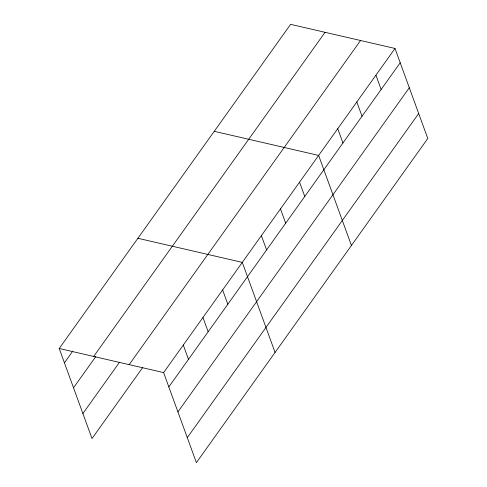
<?xml version="1.0" encoding="UTF-8"?>
<svg xmlns="http://www.w3.org/2000/svg" width="487" height="487" viewBox="0 0 487 487"><rect width="100%" height="100%" fill="white"/><g stroke="black" fill="none" stroke-linecap="round" stroke-linejoin="round"><path stroke-width="0.73" d="M142.697 367.521L91.994 438.543L59.219 348.497L290.605 24.35L395.006 48.456L427.781 138.503L196.395 462.65L163.62 372.598L395.006 48.456M64.424 362.797L72.727 351.164M93.668 356.447L325.06 32.306M73.525 387.792L95.811 356.569M82.9 413.548L119.613 362.115M129.165 364.647L360.557 40.5M168.825 386.897L400.211 62.756M177.919 411.899L409.305 87.751M187.294 437.655L418.68 113.508M214.25 131.32L318.644 155.42L351.425 245.472M137.894 238.283L242.289 262.39L275.064 352.442M59.219 348.497L163.62 372.598M375.915 75.199L381.12 89.498M356.825 101.941L362.03 116.241M337.734 128.678L342.939 142.983M299.56 182.162L304.765 196.462M280.469 208.905L285.674 223.204M261.379 235.647L266.584 249.947M222.62 289.942L227.825 304.241M202.951 317.494L208.156 331.793M183.282 345.046L188.487 359.345"/></g></svg>
